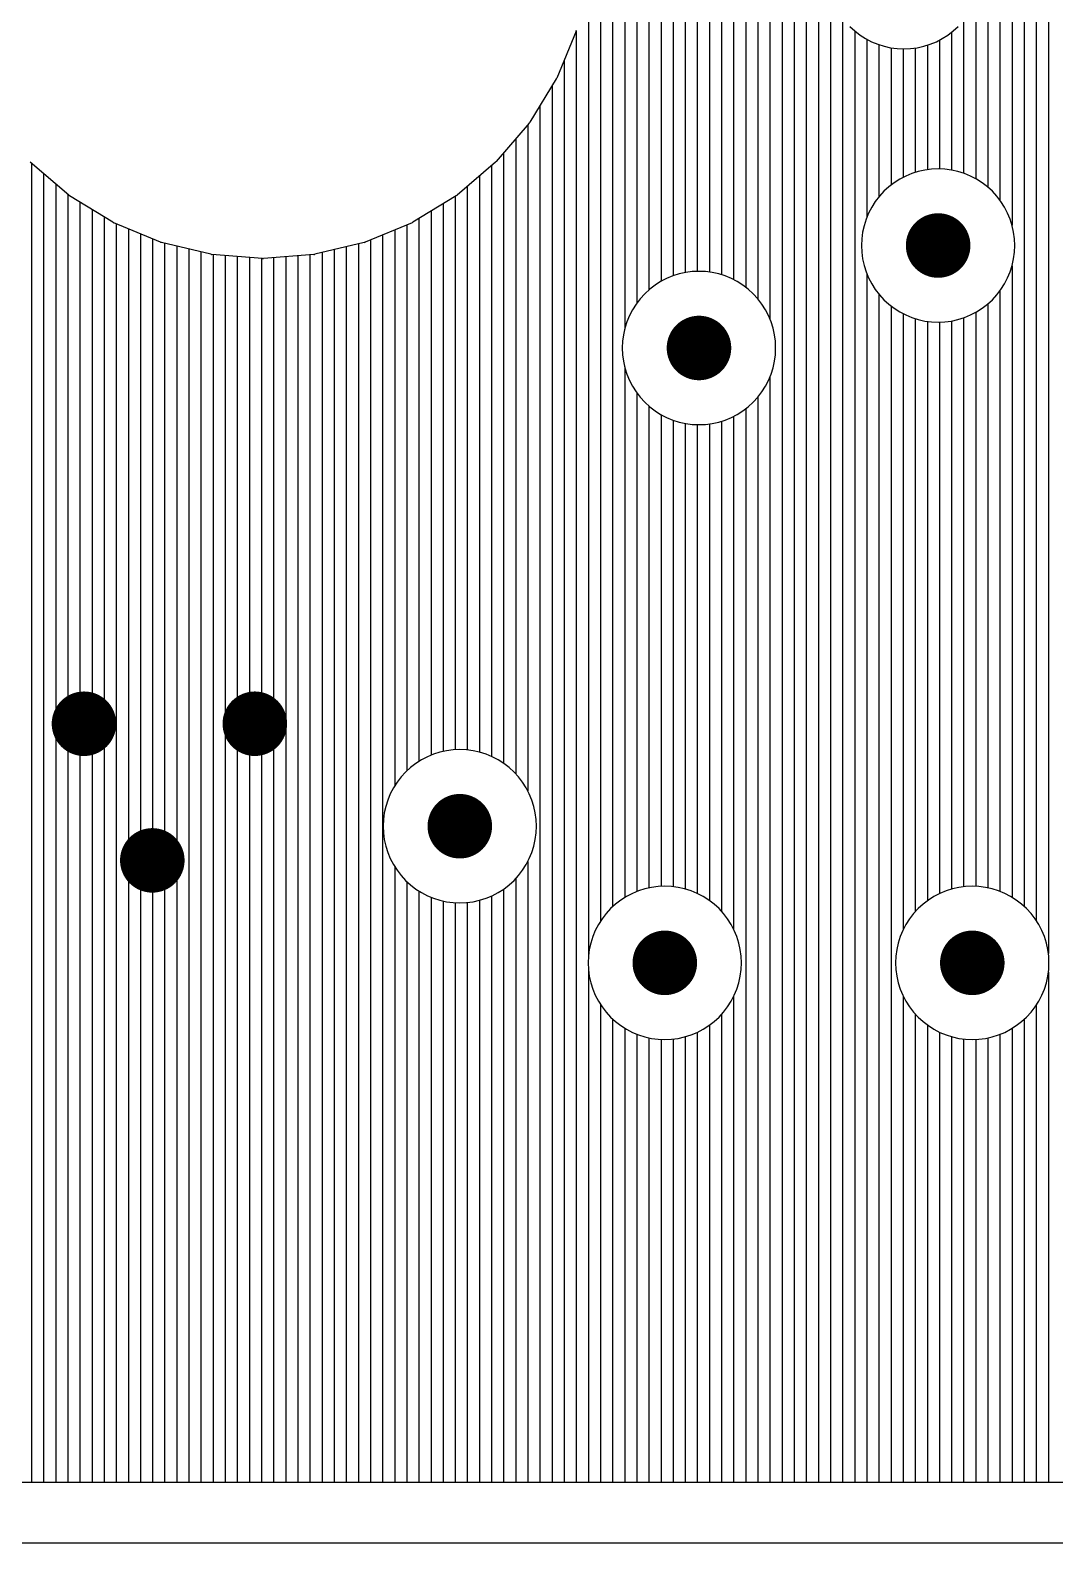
# Model space of a CAD drawing. Extents: x 295 to 953, y 10 to 290.
# Drawn here: x 732.1 to 788.6, y 80.1 to 163.6 of the extents above; entities that cross this region are included whole.
import ezdxf

# ---------------------------------------------------------------- set-up
doc = ezdxf.new("R2010")
doc.units = 0
doc.header["$LTSCALE"] = 5
doc.header["$MEASUREMENT"] = 0
doc.layers.get('0').update_dxf_attribs({"linetype": 'CONTINUOUS', "lineweight": 25})
doc.layers.add('ART003_PHO', color=3, linetype='CONTINUOUS')

msp = doc.modelspace()

# ---------------------------------------------------------------- linework, layer by layer
at = {"const_width": 1.782}
for points in [[(782.189, 152.604, 1), (782.189, 150.822, 1)], [(768.988, 146.946, 1), (768.988, 145.164, 1)], [(735.04, 126.201, 1), (735.04, 124.419, 1)], [(744.47, 126.201, 1), (744.47, 124.419, 1)], [(755.786, 120.543, 1), (755.786, 118.761, 1)], [(738.812, 118.657, 1), (738.812, 116.875, 1)], [(767.102, 112.999, 1), (767.102, 111.217, 1)], [(784.075, 112.999, 1), (784.075, 111.217, 1)]]:
    msp.add_lwpolyline(points, format="xyb", close=True, dxfattribs=at)
at = {"layer": 'ART003_PHO', "color": 7}
for p, q in [((769.565, 254.95), (769.565, 150.248)), ((770.233, 254.95), (770.233, 150.1)), ((770.901, 254.95), (770.901, 149.83)), ((771.569, 254.95), (771.569, 149.409)), ((772.238, 254.95), (772.238, 148.766)), ((772.906, 254.95), (772.906, 147.655)), ((773.574, 254.95), (773.574, 83.433)), ((774.242, 254.95), (774.242, 83.433)), ((774.911, 254.95), (774.911, 83.433)), ((775.579, 254.95), (775.579, 83.433)), ((784.934, 254.95), (784.934, 154.934)), ((785.603, 233.771), (785.603, 154.215)), ((786.271, 232.26), (786.271, 152.832)), ((786.939, 231.516), (786.939, 115.224)), ((768.896, 223.176), (768.896, 150.286)), ((768.228, 222.292), (768.228, 150.219)), ((763.55, 221.374), (763.55, 114.411)), ((766.892, 221.379), (766.892, 149.732)), ((767.56, 221.741), (767.56, 150.039)), ((764.219, 221.152), (764.219, 115.207)), ((764.887, 221.046), (764.887, 147.103)), ((765.555, 221.046), (765.555, 148.531)), ((766.223, 221.155), (766.223, 149.26)), ((787.607, 178.653), (787.607, 114.439)), ((788.276, 177.407), (788.276, 112.625)), ((762.882, 166.341), (762.882, 112.438)), ((776.247, 165.592), (776.247, 83.433)), ((784.266, 165.315), (784.266, 155.401)), ((776.915, 164.264), (776.915, 83.433)), ((777.311, 163.808), (777.583, 163.558)), ((777.311, 163.808), (777.583, 163.558)), ((783.024, 163.558), (783.296, 163.808)), ((783.024, 163.558), (783.296, 163.808)), ((783.598, 164.144), (783.598, 155.704)), ((762.207, 163.543), (761.136, 160.959)), ((762.207, 163.543), (762.217, 163.57)), ((762.214, 163.562), (762.214, 83.433)), ((762.217, 163.57), (762.225, 163.598)), ((777.583, 163.558), (777.876, 163.334)), ((777.583, 163.558), (777.876, 163.334)), ((777.584, 163.558), (777.584, 83.433)), ((777.876, 163.334), (778.187, 163.135)), ((777.876, 163.334), (778.187, 163.135)), ((778.187, 163.135), (778.515, 162.965)), ((778.187, 163.135), (778.515, 162.965)), ((778.252, 163.099), (778.252, 153.266)), ((778.515, 162.965), (778.856, 162.824)), ((778.515, 162.965), (778.856, 162.824)), ((781.751, 162.824), (782.092, 162.965)), ((781.751, 162.824), (782.092, 162.965)), ((782.092, 162.965), (782.419, 163.135)), ((782.092, 162.965), (782.419, 163.135)), ((782.261, 163.049), (782.261, 155.945)), ((782.419, 163.135), (782.731, 163.334)), ((782.419, 163.135), (782.731, 163.334)), ((782.731, 163.334), (783.024, 163.558)), ((782.731, 163.334), (783.024, 163.558)), ((782.93, 163.482), (782.93, 155.88)), ((778.856, 162.824), (779.208, 162.712)), ((778.856, 162.824), (779.208, 162.712)), ((778.92, 162.801), (778.92, 154.401)), ((779.208, 162.712), (779.568, 162.633)), ((779.208, 162.712), (779.568, 162.633)), ((779.568, 162.633), (779.934, 162.584)), ((779.568, 162.633), (779.934, 162.584)), ((779.588, 162.629), (779.588, 155.052)), ((779.934, 162.584), (780.303, 162.568)), ((779.934, 162.584), (780.303, 162.568)), ((780.257, 162.569), (780.257, 155.478)), ((780.303, 162.568), (780.672, 162.584)), ((780.303, 162.568), (780.672, 162.584)), ((780.672, 162.584), (781.038, 162.633)), ((780.672, 162.584), (781.038, 162.633)), ((780.925, 162.614), (780.925, 155.752)), ((781.038, 162.633), (781.399, 162.712)), ((781.038, 162.633), (781.399, 162.712)), ((781.399, 162.712), (781.751, 162.824)), ((781.399, 162.712), (781.751, 162.824)), ((781.593, 162.77), (781.593, 155.903)), ((761.546, 161.947), (761.546, 83.433)), ((761.11, 160.907), (759.649, 158.523)), ((760.877, 160.528), (760.877, 83.433)), ((761.11, 160.907), (761.124, 160.933)), ((761.124, 160.933), (761.136, 160.959)), ((760.209, 159.437), (760.209, 83.433)), ((759.615, 158.476), (757.799, 156.35)), ((759.541, 158.39), (759.541, 121.604)), ((759.615, 158.476), (759.633, 158.499)), ((759.633, 158.499), (759.649, 158.523)), ((758.873, 157.607), (758.873, 122.547)), ((734.2, 154.492), (732.074, 156.308)), ((732.143, 156.25), (732.143, 83.433)), ((757.757, 156.308), (755.631, 154.492)), ((757.757, 156.308), (757.779, 156.328)), ((757.779, 156.328), (757.799, 156.35)), ((758.204, 156.825), (758.204, 123.125)), ((732.811, 155.679), (732.811, 83.433)), ((756.868, 155.549), (756.868, 123.743)), ((757.536, 156.12), (757.536, 123.505)), ((780.073, 155.378), (779.762, 155.18)), ((780.073, 155.378), (779.762, 155.18)), ((780.401, 155.549), (780.073, 155.378)), ((780.401, 155.549), (780.073, 155.378)), ((780.742, 155.69), (780.401, 155.549)), ((780.742, 155.69), (780.401, 155.549)), ((781.094, 155.801), (780.742, 155.69)), ((781.094, 155.801), (780.742, 155.69)), ((781.454, 155.881), (781.094, 155.801)), ((781.454, 155.881), (781.094, 155.801)), ((781.82, 155.929), (781.454, 155.881)), ((781.82, 155.929), (781.454, 155.881)), ((782.189, 155.945), (781.82, 155.929)), ((782.189, 155.945), (781.82, 155.929)), ((782.558, 155.929), (782.189, 155.945)), ((782.558, 155.929), (782.189, 155.945)), ((782.924, 155.881), (782.558, 155.929)), ((782.924, 155.881), (782.558, 155.929)), ((783.285, 155.801), (782.924, 155.881)), ((783.285, 155.801), (782.924, 155.881)), ((783.637, 155.69), (783.285, 155.801)), ((783.637, 155.69), (783.285, 155.801)), ((783.978, 155.549), (783.637, 155.69)), ((783.978, 155.549), (783.637, 155.69)), ((784.305, 155.378), (783.978, 155.549)), ((784.305, 155.378), (783.978, 155.549)), ((784.617, 155.18), (784.305, 155.378)), ((784.617, 155.18), (784.305, 155.378)), ((733.479, 155.108), (733.479, 83.433)), ((734.147, 154.537), (734.147, 83.433)), ((734.2, 154.492), (734.223, 154.474)), ((755.608, 154.474), (755.631, 154.492)), ((756.2, 154.978), (756.2, 123.864)), ((779.196, 154.706), (778.947, 154.433)), ((779.196, 154.706), (778.947, 154.433)), ((779.469, 154.955), (779.196, 154.706)), ((779.469, 154.955), (779.196, 154.706)), ((779.762, 155.18), (779.469, 154.955)), ((779.762, 155.18), (779.469, 154.955)), ((784.91, 154.955), (784.617, 155.18)), ((784.91, 154.955), (784.617, 155.18)), ((785.182, 154.706), (784.91, 154.955)), ((785.182, 154.706), (784.91, 154.955)), ((785.431, 154.433), (785.182, 154.706)), ((785.431, 154.433), (785.182, 154.706)), ((734.223, 154.474), (734.247, 154.458)), ((736.632, 152.997), (734.247, 154.458)), ((734.816, 154.11), (734.816, 83.433)), ((735.484, 153.7), (735.484, 83.433)), ((755.584, 154.458), (753.2, 152.997)), ((754.863, 154.016), (754.863, 123.782)), ((755.531, 154.426), (755.531, 123.876)), ((755.584, 154.458), (755.608, 154.474)), ((778.524, 153.829), (778.353, 153.502)), ((778.524, 153.829), (778.353, 153.502)), ((778.722, 154.141), (778.524, 153.829)), ((778.722, 154.141), (778.524, 153.829)), ((778.947, 154.433), (778.722, 154.141)), ((778.947, 154.433), (778.722, 154.141)), ((785.656, 154.141), (785.431, 154.433)), ((785.656, 154.141), (785.431, 154.433)), ((785.854, 153.829), (785.656, 154.141)), ((785.854, 153.829), (785.656, 154.141)), ((786.025, 153.502), (785.854, 153.829)), ((786.025, 153.502), (785.854, 153.829)), ((736.152, 153.291), (736.152, 83.433)), ((736.632, 152.997), (736.657, 152.983)), ((736.657, 152.983), (736.683, 152.971)), ((739.267, 151.901), (736.683, 152.971)), ((736.82, 152.914), (736.82, 83.433)), ((753.148, 152.971), (750.564, 151.901)), ((752.858, 152.851), (752.858, 122.708)), ((753.148, 152.971), (753.174, 152.983)), ((753.174, 152.983), (753.2, 152.997)), ((753.527, 153.197), (753.527, 123.231)), ((754.195, 153.607), (754.195, 123.574)), ((778.212, 153.161), (778.101, 152.808)), ((778.212, 153.161), (778.101, 152.808)), ((778.353, 153.502), (778.212, 153.161)), ((778.353, 153.502), (778.212, 153.161)), ((786.166, 153.161), (786.025, 153.502)), ((786.166, 153.161), (786.025, 153.502)), ((786.277, 152.808), (786.166, 153.161)), ((786.277, 152.808), (786.166, 153.161)), ((737.489, 152.637), (737.489, 83.433)), ((738.157, 152.36), (738.157, 83.433)), ((738.825, 152.084), (738.825, 83.433)), ((750.854, 152.02), (750.854, 83.433)), ((751.522, 152.297), (751.522, 83.433)), ((752.19, 152.574), (752.19, 121.884)), ((777.973, 152.082), (777.957, 151.713)), ((777.973, 152.082), (777.957, 151.713)), ((778.021, 152.448), (777.973, 152.082)), ((778.021, 152.448), (777.973, 152.082)), ((778.101, 152.808), (778.021, 152.448)), ((778.101, 152.808), (778.021, 152.448)), ((786.357, 152.448), (786.277, 152.808)), ((786.357, 152.448), (786.277, 152.808)), ((786.405, 152.082), (786.357, 152.448)), ((786.405, 152.082), (786.357, 152.448)), ((786.421, 151.713), (786.405, 152.082)), ((786.421, 151.713), (786.405, 152.082)), ((739.267, 151.901), (739.294, 151.89)), ((739.294, 151.89), (739.322, 151.883)), ((742.041, 151.23), (739.322, 151.883)), ((739.493, 151.842), (739.493, 83.433)), ((740.162, 151.681), (740.162, 83.433)), ((740.83, 151.521), (740.83, 83.433)), ((741.498, 151.36), (741.498, 83.433)), ((742.041, 151.23), (742.07, 151.224)), ((742.07, 151.224), (742.099, 151.221)), ((744.887, 151.001), (742.099, 151.221)), ((742.166, 151.215), (742.166, 83.433)), ((742.835, 151.163), (742.835, 83.433)), ((747.732, 151.221), (744.945, 151.001)), ((746.844, 151.151), (746.844, 83.433)), ((747.512, 151.203), (747.512, 83.433)), ((747.732, 151.221), (747.761, 151.224)), ((747.761, 151.224), (747.79, 151.23)), ((750.509, 151.883), (747.79, 151.23)), ((748.181, 151.324), (748.181, 83.433)), ((748.849, 151.484), (748.849, 83.433)), ((749.517, 151.644), (749.517, 83.433)), ((750.185, 151.805), (750.185, 83.433)), ((750.509, 151.883), (750.537, 151.89)), ((750.537, 151.89), (750.564, 151.901)), ((777.957, 151.713), (777.973, 151.344)), ((777.957, 151.713), (777.973, 151.344)), ((777.973, 151.344), (778.021, 150.978)), ((777.973, 151.344), (778.021, 150.978)), ((786.357, 150.978), (786.405, 151.344)), ((786.357, 150.978), (786.405, 151.344)), ((786.405, 151.344), (786.421, 151.713)), ((786.405, 151.344), (786.421, 151.713)), ((743.503, 151.11), (743.503, 83.433)), ((744.171, 151.058), (744.171, 83.433)), ((744.839, 151.005), (744.839, 83.433)), ((744.887, 151.001), (744.916, 151)), ((744.916, 151), (744.945, 151.001)), ((745.508, 151.046), (745.508, 83.433)), ((746.176, 151.098), (746.176, 83.433)), ((778.021, 150.978), (778.101, 150.618)), ((778.021, 150.978), (778.101, 150.618)), ((778.101, 150.618), (778.212, 150.265)), ((778.101, 150.618), (778.212, 150.265)), ((786.166, 150.265), (786.277, 150.618)), ((786.166, 150.265), (786.277, 150.618)), ((786.271, 150.594), (786.271, 115.726)), ((786.277, 150.618), (786.357, 150.978)), ((786.277, 150.618), (786.357, 150.978)), ((766.56, 149.522), (766.267, 149.297)), ((766.56, 149.522), (766.267, 149.297)), ((766.871, 149.72), (766.56, 149.522)), ((766.871, 149.72), (766.56, 149.522)), ((767.199, 149.891), (766.871, 149.72)), ((767.199, 149.891), (766.871, 149.72)), ((767.54, 150.032), (767.199, 149.891)), ((767.54, 150.032), (767.199, 149.891)), ((767.892, 150.143), (767.54, 150.032)), ((767.892, 150.143), (767.54, 150.032)), ((768.253, 150.223), (767.892, 150.143)), ((768.253, 150.223), (767.892, 150.143)), ((768.619, 150.271), (768.253, 150.223)), ((768.619, 150.271), (768.253, 150.223)), ((768.988, 150.287), (768.619, 150.271)), ((768.988, 150.287), (768.619, 150.271)), ((769.356, 150.271), (768.988, 150.287)), ((769.356, 150.271), (768.988, 150.287)), ((769.722, 150.223), (769.356, 150.271)), ((769.722, 150.223), (769.356, 150.271)), ((770.083, 150.143), (769.722, 150.223)), ((770.083, 150.143), (769.722, 150.223)), ((770.435, 150.032), (770.083, 150.143)), ((770.435, 150.032), (770.083, 150.143)), ((770.776, 149.891), (770.435, 150.032)), ((770.776, 149.891), (770.435, 150.032)), ((771.104, 149.72), (770.776, 149.891)), ((771.104, 149.72), (770.776, 149.891)), ((771.415, 149.522), (771.104, 149.72)), ((771.415, 149.522), (771.104, 149.72)), ((771.708, 149.297), (771.415, 149.522)), ((771.708, 149.297), (771.415, 149.522)), ((778.212, 150.265), (778.353, 149.924)), ((778.212, 150.265), (778.353, 149.924)), ((778.252, 150.16), (778.252, 83.433)), ((778.353, 149.924), (778.524, 149.597)), ((778.353, 149.924), (778.524, 149.597)), ((778.524, 149.597), (778.722, 149.285)), ((778.524, 149.597), (778.722, 149.285)), ((785.656, 149.285), (785.854, 149.597)), ((785.656, 149.285), (785.854, 149.597)), ((785.854, 149.597), (786.025, 149.924)), ((785.854, 149.597), (786.025, 149.924)), ((786.025, 149.924), (786.166, 150.265)), ((786.025, 149.924), (786.166, 150.265)), ((765.745, 148.776), (765.521, 148.483)), ((765.745, 148.776), (765.521, 148.483)), ((765.995, 149.048), (765.745, 148.776)), ((765.995, 149.048), (765.745, 148.776)), ((766.267, 149.297), (765.995, 149.048)), ((766.267, 149.297), (765.995, 149.048)), ((771.98, 149.048), (771.708, 149.297)), ((771.98, 149.048), (771.708, 149.297)), ((772.23, 148.776), (771.98, 149.048)), ((772.23, 148.776), (771.98, 149.048)), ((772.454, 148.483), (772.23, 148.776)), ((772.454, 148.483), (772.23, 148.776)), ((778.722, 149.285), (778.947, 148.993)), ((778.722, 149.285), (778.947, 148.993)), ((778.92, 149.025), (778.92, 83.433)), ((778.947, 148.993), (779.196, 148.72)), ((778.947, 148.993), (779.196, 148.72)), ((779.196, 148.72), (779.469, 148.471)), ((779.196, 148.72), (779.469, 148.471)), ((784.91, 148.471), (785.182, 148.72)), ((784.91, 148.471), (785.182, 148.72)), ((785.182, 148.72), (785.431, 148.993)), ((785.182, 148.72), (785.431, 148.993)), ((785.431, 148.993), (785.656, 149.285)), ((785.431, 148.993), (785.656, 149.285)), ((785.603, 149.211), (785.603, 116.055)), ((765.152, 147.844), (765.01, 147.503)), ((765.152, 147.844), (765.01, 147.503)), ((765.322, 148.171), (765.152, 147.844)), ((765.322, 148.171), (765.152, 147.844)), ((765.521, 148.483), (765.322, 148.171)), ((765.521, 148.483), (765.322, 148.171)), ((772.653, 148.171), (772.454, 148.483)), ((772.653, 148.171), (772.454, 148.483)), ((772.823, 147.844), (772.653, 148.171)), ((772.823, 147.844), (772.653, 148.171)), ((772.965, 147.503), (772.823, 147.844)), ((772.965, 147.503), (772.823, 147.844)), ((779.469, 148.471), (779.762, 148.246)), ((779.469, 148.471), (779.762, 148.246)), ((779.588, 148.374), (779.588, 83.433)), ((779.762, 148.246), (780.073, 148.048)), ((779.762, 148.246), (780.073, 148.048)), ((780.073, 148.048), (780.401, 147.877)), ((780.073, 148.048), (780.401, 147.877)), ((780.257, 147.948), (780.257, 113.933)), ((780.401, 147.877), (780.742, 147.736)), ((780.401, 147.877), (780.742, 147.736)), ((783.637, 147.736), (783.978, 147.877)), ((783.637, 147.736), (783.978, 147.877)), ((783.978, 147.877), (784.305, 148.048)), ((783.978, 147.877), (784.305, 148.048)), ((784.266, 148.025), (784.266, 116.336)), ((784.305, 148.048), (784.617, 148.246)), ((784.305, 148.048), (784.617, 148.246)), ((784.617, 148.246), (784.91, 148.471)), ((784.617, 148.246), (784.91, 148.471)), ((784.934, 148.492), (784.934, 116.252)), ((764.899, 147.151), (764.819, 146.79)), ((764.899, 147.151), (764.819, 146.79)), ((765.01, 147.503), (764.899, 147.151)), ((765.01, 147.503), (764.899, 147.151)), ((773.076, 147.151), (772.965, 147.503)), ((773.076, 147.151), (772.965, 147.503)), ((773.156, 146.79), (773.076, 147.151)), ((773.156, 146.79), (773.076, 147.151)), ((780.742, 147.736), (781.094, 147.625)), ((780.742, 147.736), (781.094, 147.625)), ((780.925, 147.674), (780.925, 114.934)), ((781.094, 147.625), (781.454, 147.545)), ((781.094, 147.625), (781.454, 147.545)), ((781.454, 147.545), (781.82, 147.497)), ((781.454, 147.545), (781.82, 147.497)), ((781.593, 147.523), (781.593, 115.536)), ((781.82, 147.497), (782.189, 147.481)), ((781.82, 147.497), (782.189, 147.481)), ((782.189, 147.481), (782.558, 147.497)), ((782.189, 147.481), (782.558, 147.497)), ((782.261, 147.481), (782.261, 115.932)), ((782.558, 147.497), (782.924, 147.545)), ((782.558, 147.497), (782.924, 147.545)), ((782.924, 147.545), (783.285, 147.625)), ((782.924, 147.545), (783.285, 147.625)), ((782.93, 147.546), (782.93, 116.182)), ((783.285, 147.625), (783.637, 147.736)), ((783.285, 147.625), (783.637, 147.736)), ((783.598, 147.722), (783.598, 116.313)), ((764.771, 146.424), (764.755, 146.055)), ((764.771, 146.424), (764.755, 146.055)), ((764.819, 146.79), (764.771, 146.424)), ((764.819, 146.79), (764.771, 146.424)), ((773.204, 146.424), (773.156, 146.79)), ((773.204, 146.424), (773.156, 146.79)), ((773.22, 146.055), (773.204, 146.424)), ((773.22, 146.055), (773.204, 146.424)), ((764.755, 146.055), (764.771, 145.686)), ((764.755, 146.055), (764.771, 145.686)), ((764.771, 145.686), (764.819, 145.32)), ((764.771, 145.686), (764.819, 145.32)), ((764.819, 145.32), (764.899, 144.96)), ((764.819, 145.32), (764.899, 144.96)), ((773.076, 144.96), (773.156, 145.32)), ((773.076, 144.96), (773.156, 145.32)), ((773.156, 145.32), (773.204, 145.686)), ((773.156, 145.32), (773.204, 145.686)), ((773.204, 145.686), (773.22, 146.055)), ((773.204, 145.686), (773.22, 146.055)), ((764.887, 145.008), (764.887, 115.715)), ((764.899, 144.96), (765.01, 144.608)), ((764.899, 144.96), (765.01, 144.608)), ((765.01, 144.608), (765.152, 144.266)), ((765.01, 144.608), (765.152, 144.266)), ((772.823, 144.266), (772.965, 144.608)), ((772.823, 144.266), (772.965, 144.608)), ((772.965, 144.608), (773.076, 144.96)), ((772.965, 144.608), (773.076, 144.96)), ((765.152, 144.266), (765.322, 143.939)), ((765.152, 144.266), (765.322, 143.939)), ((765.322, 143.939), (765.521, 143.628)), ((765.322, 143.939), (765.521, 143.628)), ((772.454, 143.628), (772.653, 143.939)), ((772.454, 143.628), (772.653, 143.939)), ((772.653, 143.939), (772.823, 144.266)), ((772.653, 143.939), (772.823, 144.266)), ((772.906, 144.456), (772.906, 83.433)), ((765.521, 143.628), (765.745, 143.335)), ((765.521, 143.628), (765.745, 143.335)), ((765.555, 143.579), (765.555, 116.048)), ((765.745, 143.335), (765.995, 143.062)), ((765.745, 143.335), (765.995, 143.062)), ((765.995, 143.062), (766.267, 142.813)), ((765.995, 143.062), (766.267, 142.813)), ((766.223, 142.85), (766.223, 116.248)), ((766.267, 142.813), (766.56, 142.588)), ((766.267, 142.813), (766.56, 142.588)), ((771.415, 142.588), (771.708, 142.813)), ((771.415, 142.588), (771.708, 142.813)), ((771.708, 142.813), (771.98, 143.062)), ((771.708, 142.813), (771.98, 143.062)), ((771.98, 143.062), (772.23, 143.335)), ((771.98, 143.062), (772.23, 143.335)), ((772.23, 143.335), (772.454, 143.628)), ((772.23, 143.335), (772.454, 143.628)), ((772.238, 143.344), (772.238, 83.433)), ((766.56, 142.588), (766.871, 142.39)), ((766.56, 142.588), (766.871, 142.39)), ((766.871, 142.39), (767.199, 142.219)), ((766.871, 142.39), (767.199, 142.219)), ((766.892, 142.378), (766.892, 116.335)), ((767.199, 142.219), (767.54, 142.078)), ((767.199, 142.219), (767.54, 142.078)), ((767.54, 142.078), (767.892, 141.967)), ((767.54, 142.078), (767.892, 141.967)), ((767.56, 142.071), (767.56, 116.315)), ((767.892, 141.967), (768.253, 141.887)), ((767.892, 141.967), (768.253, 141.887)), ((769.722, 141.887), (770.083, 141.967)), ((769.722, 141.887), (770.083, 141.967)), ((770.083, 141.967), (770.435, 142.078)), ((770.083, 141.967), (770.435, 142.078)), ((770.233, 142.01), (770.233, 114.955)), ((770.435, 142.078), (770.776, 142.219)), ((770.435, 142.078), (770.776, 142.219)), ((770.776, 142.219), (771.104, 142.39)), ((770.776, 142.219), (771.104, 142.39)), ((770.901, 142.28), (770.901, 113.972)), ((771.104, 142.39), (771.415, 142.588)), ((771.104, 142.39), (771.415, 142.588)), ((771.569, 142.702), (771.569, 83.433)), ((768.228, 141.892), (768.228, 116.188)), ((768.253, 141.887), (768.619, 141.839)), ((768.253, 141.887), (768.619, 141.839)), ((768.619, 141.839), (768.988, 141.823)), ((768.619, 141.839), (768.988, 141.823)), ((768.896, 141.824), (768.896, 115.941)), ((768.988, 141.823), (769.356, 141.839)), ((768.988, 141.823), (769.356, 141.839)), ((769.356, 141.839), (769.722, 141.887)), ((769.356, 141.839), (769.722, 141.887)), ((769.565, 141.862), (769.565, 115.55)), ((754.338, 123.629), (753.997, 123.488)), ((754.338, 123.629), (753.997, 123.488)), ((754.69, 123.74), (754.338, 123.629)), ((754.69, 123.74), (754.338, 123.629)), ((755.051, 123.82), (754.69, 123.74)), ((755.051, 123.82), (754.69, 123.74)), ((755.417, 123.868), (755.051, 123.82)), ((755.417, 123.868), (755.051, 123.82)), ((755.786, 123.884), (755.417, 123.868)), ((755.786, 123.884), (755.417, 123.868)), ((756.155, 123.868), (755.786, 123.884)), ((756.155, 123.868), (755.786, 123.884)), ((756.521, 123.82), (756.155, 123.868)), ((756.521, 123.82), (756.155, 123.868)), ((756.881, 123.74), (756.521, 123.82)), ((756.881, 123.74), (756.521, 123.82)), ((757.233, 123.629), (756.881, 123.74)), ((757.233, 123.629), (756.881, 123.74)), ((757.575, 123.488), (757.233, 123.629)), ((757.575, 123.488), (757.233, 123.629)), ((753.065, 122.894), (752.793, 122.645)), ((753.065, 122.894), (752.793, 122.645)), ((753.358, 123.119), (753.065, 122.894)), ((753.358, 123.119), (753.065, 122.894)), ((753.67, 123.317), (753.358, 123.119)), ((753.67, 123.317), (753.358, 123.119)), ((753.997, 123.488), (753.67, 123.317)), ((753.997, 123.488), (753.67, 123.317)), ((757.902, 123.317), (757.575, 123.488)), ((757.902, 123.317), (757.575, 123.488)), ((758.213, 123.119), (757.902, 123.317)), ((758.213, 123.119), (757.902, 123.317)), ((758.506, 122.894), (758.213, 123.119)), ((758.506, 122.894), (758.213, 123.119)), ((758.779, 122.645), (758.506, 122.894)), ((758.779, 122.645), (758.506, 122.894)), ((752.319, 122.079), (752.121, 121.768)), ((752.319, 122.079), (752.121, 121.768)), ((752.544, 122.372), (752.319, 122.079)), ((752.544, 122.372), (752.319, 122.079)), ((752.793, 122.645), (752.544, 122.372)), ((752.793, 122.645), (752.544, 122.372)), ((759.028, 122.372), (758.779, 122.645)), ((759.028, 122.372), (758.779, 122.645)), ((759.253, 122.079), (759.028, 122.372)), ((759.253, 122.079), (759.028, 122.372)), ((759.451, 121.768), (759.253, 122.079)), ((759.451, 121.768), (759.253, 122.079)), ((751.809, 121.099), (751.698, 120.747)), ((751.809, 121.099), (751.698, 120.747)), ((751.95, 121.44), (751.809, 121.099)), ((751.95, 121.44), (751.809, 121.099)), ((752.121, 121.768), (751.95, 121.44)), ((752.121, 121.768), (751.95, 121.44)), ((759.622, 121.44), (759.451, 121.768)), ((759.622, 121.44), (759.451, 121.768)), ((759.763, 121.099), (759.622, 121.44)), ((759.763, 121.099), (759.622, 121.44)), ((759.874, 120.747), (759.763, 121.099)), ((759.874, 120.747), (759.763, 121.099)), ((751.618, 120.387), (751.57, 120.021)), ((751.618, 120.387), (751.57, 120.021)), ((751.698, 120.747), (751.618, 120.387)), ((751.698, 120.747), (751.618, 120.387)), ((759.954, 120.387), (759.874, 120.747)), ((759.954, 120.387), (759.874, 120.747)), ((760.002, 120.021), (759.954, 120.387)), ((760.002, 120.021), (759.954, 120.387)), ((751.57, 120.021), (751.554, 119.652)), ((751.57, 120.021), (751.554, 119.652)), ((751.554, 119.652), (751.57, 119.283)), ((751.554, 119.652), (751.57, 119.283)), ((760.018, 119.652), (760.002, 120.021)), ((760.018, 119.652), (760.002, 120.021)), ((760.002, 119.283), (760.018, 119.652)), ((760.002, 119.283), (760.018, 119.652)), ((751.57, 119.283), (751.618, 118.917)), ((751.57, 119.283), (751.618, 118.917)), ((751.618, 118.917), (751.698, 118.556)), ((751.618, 118.917), (751.698, 118.556)), ((759.874, 118.556), (759.954, 118.917)), ((759.874, 118.556), (759.954, 118.917)), ((759.954, 118.917), (760.002, 119.283)), ((759.954, 118.917), (760.002, 119.283)), ((751.698, 118.556), (751.809, 118.204)), ((751.698, 118.556), (751.809, 118.204)), ((751.809, 118.204), (751.95, 117.863)), ((751.809, 118.204), (751.95, 117.863)), ((751.95, 117.863), (752.121, 117.536)), ((751.95, 117.863), (752.121, 117.536)), ((759.451, 117.536), (759.622, 117.863)), ((759.451, 117.536), (759.622, 117.863)), ((759.622, 117.863), (759.763, 118.204)), ((759.622, 117.863), (759.763, 118.204)), ((759.763, 118.204), (759.874, 118.556)), ((759.763, 118.204), (759.874, 118.556)), ((752.121, 117.536), (752.319, 117.224)), ((752.121, 117.536), (752.319, 117.224)), ((752.19, 117.42), (752.19, 83.433)), ((752.319, 117.224), (752.544, 116.931)), ((752.319, 117.224), (752.544, 116.931)), ((752.544, 116.931), (752.793, 116.659)), ((752.544, 116.931), (752.793, 116.659)), ((758.779, 116.659), (759.028, 116.931)), ((758.779, 116.659), (759.028, 116.931)), ((759.028, 116.931), (759.253, 117.224)), ((759.028, 116.931), (759.253, 117.224)), ((759.253, 117.224), (759.451, 117.536)), ((759.253, 117.224), (759.451, 117.536)), ((759.541, 117.699), (759.541, 83.433)), ((752.793, 116.659), (753.065, 116.41)), ((752.793, 116.659), (753.065, 116.41)), ((752.858, 116.595), (752.858, 83.433)), ((753.065, 116.41), (753.358, 116.185)), ((753.065, 116.41), (753.358, 116.185)), ((753.358, 116.185), (753.67, 115.987)), ((753.358, 116.185), (753.67, 115.987)), ((757.902, 115.987), (758.213, 116.185)), ((757.902, 115.987), (758.213, 116.185)), ((758.204, 116.179), (758.204, 83.433)), ((758.213, 116.185), (758.506, 116.41)), ((758.213, 116.185), (758.506, 116.41)), ((758.506, 116.41), (758.779, 116.659)), ((758.506, 116.41), (758.779, 116.659)), ((758.873, 116.756), (758.873, 83.433)), ((765.654, 116.085), (765.313, 115.944)), ((765.654, 116.085), (765.313, 115.944)), ((766.006, 116.196), (765.654, 116.085)), ((766.006, 116.196), (765.654, 116.085)), ((766.367, 116.276), (766.006, 116.196)), ((766.367, 116.276), (766.006, 116.196)), ((766.733, 116.324), (766.367, 116.276)), ((766.733, 116.324), (766.367, 116.276)), ((767.102, 116.34), (766.733, 116.324)), ((767.102, 116.34), (766.733, 116.324)), ((767.47, 116.324), (767.102, 116.34)), ((767.47, 116.324), (767.102, 116.34)), ((767.836, 116.276), (767.47, 116.324)), ((767.836, 116.276), (767.47, 116.324)), ((768.197, 116.196), (767.836, 116.276)), ((768.197, 116.196), (767.836, 116.276)), ((768.549, 116.085), (768.197, 116.196)), ((768.549, 116.085), (768.197, 116.196)), ((768.89, 115.944), (768.549, 116.085)), ((768.89, 115.944), (768.549, 116.085)), ((782.628, 116.085), (782.286, 115.944)), ((782.628, 116.085), (782.286, 115.944)), ((782.98, 116.196), (782.628, 116.085)), ((782.98, 116.196), (782.628, 116.085)), ((783.34, 116.276), (782.98, 116.196)), ((783.34, 116.276), (782.98, 116.196)), ((783.706, 116.324), (783.34, 116.276)), ((783.706, 116.324), (783.34, 116.276)), ((784.075, 116.34), (783.706, 116.324)), ((784.075, 116.34), (783.706, 116.324)), ((784.444, 116.324), (784.075, 116.34)), ((784.444, 116.324), (784.075, 116.34)), ((784.81, 116.276), (784.444, 116.324)), ((784.81, 116.276), (784.444, 116.324)), ((785.171, 116.196), (784.81, 116.276)), ((785.171, 116.196), (784.81, 116.276)), ((785.523, 116.085), (785.171, 116.196)), ((785.523, 116.085), (785.171, 116.196)), ((785.864, 115.944), (785.523, 116.085)), ((785.864, 115.944), (785.523, 116.085)), ((753.527, 116.073), (753.527, 83.433)), ((753.67, 115.987), (753.997, 115.816)), ((753.67, 115.987), (753.997, 115.816)), ((753.997, 115.816), (754.338, 115.675)), ((753.997, 115.816), (754.338, 115.675)), ((754.195, 115.73), (754.195, 83.433)), ((754.338, 115.675), (754.69, 115.564)), ((754.338, 115.675), (754.69, 115.564)), ((754.69, 115.564), (755.051, 115.484)), ((754.69, 115.564), (755.051, 115.484)), ((754.863, 115.521), (754.863, 83.433)), ((755.051, 115.484), (755.417, 115.436)), ((755.051, 115.484), (755.417, 115.436)), ((755.417, 115.436), (755.786, 115.42)), ((755.417, 115.436), (755.786, 115.42)), ((755.531, 115.427), (755.531, 83.433)), ((755.786, 115.42), (756.155, 115.436)), ((755.786, 115.42), (756.155, 115.436)), ((756.155, 115.436), (756.521, 115.484)), ((756.155, 115.436), (756.521, 115.484)), ((756.2, 115.44), (756.2, 83.433)), ((756.521, 115.484), (756.881, 115.564)), ((756.521, 115.484), (756.881, 115.564)), ((756.868, 115.56), (756.868, 83.433)), ((756.881, 115.564), (757.233, 115.675)), ((756.881, 115.564), (757.233, 115.675)), ((757.233, 115.675), (757.575, 115.816)), ((757.233, 115.675), (757.575, 115.816)), ((757.536, 115.798), (757.536, 83.433)), ((757.575, 115.816), (757.902, 115.987)), ((757.575, 115.816), (757.902, 115.987)), ((764.381, 115.35), (764.109, 115.101)), ((764.381, 115.35), (764.109, 115.101)), ((764.674, 115.575), (764.381, 115.35)), ((764.674, 115.575), (764.381, 115.35)), ((764.985, 115.773), (764.674, 115.575)), ((764.985, 115.773), (764.674, 115.575)), ((765.313, 115.944), (764.985, 115.773)), ((765.313, 115.944), (764.985, 115.773)), ((769.218, 115.773), (768.89, 115.944)), ((769.218, 115.773), (768.89, 115.944)), ((769.529, 115.575), (769.218, 115.773)), ((769.529, 115.575), (769.218, 115.773)), ((769.822, 115.35), (769.529, 115.575)), ((769.822, 115.35), (769.529, 115.575)), ((770.094, 115.101), (769.822, 115.35)), ((770.094, 115.101), (769.822, 115.35)), ((781.355, 115.35), (781.082, 115.101)), ((781.355, 115.35), (781.082, 115.101)), ((781.648, 115.575), (781.355, 115.35)), ((781.648, 115.575), (781.355, 115.35)), ((781.959, 115.773), (781.648, 115.575)), ((781.959, 115.773), (781.648, 115.575)), ((782.286, 115.944), (781.959, 115.773)), ((782.286, 115.944), (781.959, 115.773)), ((786.191, 115.773), (785.864, 115.944)), ((786.191, 115.773), (785.864, 115.944)), ((786.503, 115.575), (786.191, 115.773)), ((786.503, 115.575), (786.191, 115.773)), ((786.796, 115.35), (786.503, 115.575)), ((786.796, 115.35), (786.503, 115.575)), ((787.068, 115.101), (786.796, 115.35)), ((787.068, 115.101), (786.796, 115.35)), ((763.635, 114.536), (763.436, 114.224)), ((763.635, 114.536), (763.436, 114.224)), ((763.859, 114.829), (763.635, 114.536)), ((763.859, 114.829), (763.635, 114.536)), ((764.109, 115.101), (763.859, 114.829)), ((764.109, 115.101), (763.859, 114.829)), ((770.344, 114.829), (770.094, 115.101)), ((770.344, 114.829), (770.094, 115.101)), ((770.568, 114.536), (770.344, 114.829)), ((770.568, 114.536), (770.344, 114.829)), ((770.767, 114.224), (770.568, 114.536)), ((770.767, 114.224), (770.568, 114.536)), ((780.608, 114.536), (780.41, 114.224)), ((780.608, 114.536), (780.41, 114.224)), ((780.833, 114.829), (780.608, 114.536)), ((780.833, 114.829), (780.608, 114.536)), ((781.082, 115.101), (780.833, 114.829)), ((781.082, 115.101), (780.833, 114.829)), ((787.317, 114.829), (787.068, 115.101)), ((787.317, 114.829), (787.068, 115.101)), ((787.542, 114.536), (787.317, 114.829)), ((787.542, 114.536), (787.317, 114.829)), ((787.74, 114.224), (787.542, 114.536)), ((787.74, 114.224), (787.542, 114.536)), ((763.266, 113.897), (763.124, 113.556)), ((763.266, 113.897), (763.124, 113.556)), ((763.436, 114.224), (763.266, 113.897)), ((763.436, 114.224), (763.266, 113.897)), ((770.937, 113.897), (770.767, 114.224)), ((770.937, 113.897), (770.767, 114.224)), ((771.079, 113.556), (770.937, 113.897)), ((771.079, 113.556), (770.937, 113.897)), ((780.239, 113.897), (780.098, 113.556)), ((780.239, 113.897), (780.098, 113.556)), ((780.41, 114.224), (780.239, 113.897)), ((780.41, 114.224), (780.239, 113.897)), ((787.911, 113.897), (787.74, 114.224)), ((787.911, 113.897), (787.74, 114.224)), ((788.052, 113.556), (787.911, 113.897)), ((788.052, 113.556), (787.911, 113.897)), ((762.934, 112.843), (762.885, 112.477)), ((762.934, 112.843), (762.885, 112.477)), ((763.013, 113.203), (762.934, 112.843)), ((763.013, 113.203), (762.934, 112.843)), ((763.124, 113.556), (763.013, 113.203)), ((763.124, 113.556), (763.013, 113.203)), ((771.19, 113.203), (771.079, 113.556)), ((771.19, 113.203), (771.079, 113.556)), ((771.27, 112.843), (771.19, 113.203)), ((771.27, 112.843), (771.19, 113.203)), ((771.318, 112.477), (771.27, 112.843)), ((771.318, 112.477), (771.27, 112.843)), ((779.907, 112.843), (779.859, 112.477)), ((779.907, 112.843), (779.859, 112.477)), ((779.987, 113.203), (779.907, 112.843)), ((779.987, 113.203), (779.907, 112.843)), ((780.098, 113.556), (779.987, 113.203)), ((780.098, 113.556), (779.987, 113.203)), ((788.163, 113.203), (788.052, 113.556)), ((788.163, 113.203), (788.052, 113.556)), ((788.243, 112.843), (788.163, 113.203)), ((788.243, 112.843), (788.163, 113.203)), ((788.291, 112.477), (788.243, 112.843)), ((788.291, 112.477), (788.243, 112.843)), ((762.885, 112.477), (762.869, 112.108)), ((762.885, 112.477), (762.869, 112.108)), ((762.869, 112.108), (762.885, 111.739)), ((762.869, 112.108), (762.885, 111.739)), ((771.334, 112.108), (771.318, 112.477)), ((771.334, 112.108), (771.318, 112.477)), ((771.318, 111.739), (771.334, 112.108)), ((771.318, 111.739), (771.334, 112.108)), ((779.859, 112.477), (779.843, 112.108)), ((779.859, 112.477), (779.843, 112.108)), ((779.843, 112.108), (779.859, 111.739)), ((779.843, 112.108), (779.859, 111.739)), ((788.307, 112.108), (788.291, 112.477)), ((788.307, 112.108), (788.291, 112.477)), ((788.291, 111.739), (788.307, 112.108)), ((788.291, 111.739), (788.307, 112.108)), ((762.882, 111.778), (762.882, 83.433)), ((762.885, 111.739), (762.934, 111.373)), ((762.885, 111.739), (762.934, 111.373)), ((762.934, 111.373), (763.013, 111.013)), ((762.934, 111.373), (763.013, 111.013)), ((771.19, 111.013), (771.27, 111.373)), ((771.19, 111.013), (771.27, 111.373)), ((771.27, 111.373), (771.318, 111.739)), ((771.27, 111.373), (771.318, 111.739)), ((779.859, 111.739), (779.907, 111.373)), ((779.859, 111.739), (779.907, 111.373)), ((779.907, 111.373), (779.987, 111.013)), ((779.907, 111.373), (779.987, 111.013)), ((788.163, 111.013), (788.243, 111.373)), ((788.163, 111.013), (788.243, 111.373)), ((788.243, 111.373), (788.291, 111.739)), ((788.243, 111.373), (788.291, 111.739)), ((788.276, 111.591), (788.276, 83.433)), ((763.013, 111.013), (763.124, 110.661)), ((763.013, 111.013), (763.124, 110.661)), ((763.124, 110.661), (763.266, 110.319)), ((763.124, 110.661), (763.266, 110.319)), ((763.266, 110.319), (763.436, 109.992)), ((763.266, 110.319), (763.436, 109.992)), ((770.767, 109.992), (770.937, 110.319)), ((770.767, 109.992), (770.937, 110.319)), ((770.901, 110.244), (770.901, 83.433)), ((770.937, 110.319), (771.079, 110.661)), ((770.937, 110.319), (771.079, 110.661)), ((771.079, 110.661), (771.19, 111.013)), ((771.079, 110.661), (771.19, 111.013)), ((779.987, 111.013), (780.098, 110.661)), ((779.987, 111.013), (780.098, 110.661)), ((780.098, 110.661), (780.239, 110.319)), ((780.098, 110.661), (780.239, 110.319)), ((780.239, 110.319), (780.41, 109.992)), ((780.239, 110.319), (780.41, 109.992)), ((780.257, 110.283), (780.257, 83.433)), ((787.74, 109.992), (787.911, 110.319)), ((787.74, 109.992), (787.911, 110.319)), ((787.911, 110.319), (788.052, 110.661)), ((787.911, 110.319), (788.052, 110.661)), ((788.052, 110.661), (788.163, 111.013)), ((788.052, 110.661), (788.163, 111.013)), ((763.436, 109.992), (763.635, 109.68)), ((763.436, 109.992), (763.635, 109.68)), ((763.55, 109.806), (763.55, 83.433)), ((763.635, 109.68), (763.859, 109.388)), ((763.635, 109.68), (763.859, 109.388)), ((770.344, 109.388), (770.568, 109.68)), ((770.344, 109.388), (770.568, 109.68)), ((770.568, 109.68), (770.767, 109.992)), ((770.568, 109.68), (770.767, 109.992)), ((780.41, 109.992), (780.608, 109.68)), ((780.41, 109.992), (780.608, 109.68)), ((780.608, 109.68), (780.833, 109.388)), ((780.608, 109.68), (780.833, 109.388)), ((787.317, 109.388), (787.542, 109.68)), ((787.317, 109.388), (787.542, 109.68)), ((787.542, 109.68), (787.74, 109.992)), ((787.542, 109.68), (787.74, 109.992)), ((787.607, 109.777), (787.607, 83.433)), ((763.859, 109.388), (764.109, 109.115)), ((763.859, 109.388), (764.109, 109.115)), ((764.109, 109.115), (764.381, 108.866)), ((764.109, 109.115), (764.381, 108.866)), ((764.219, 109.009), (764.219, 83.433)), ((764.381, 108.866), (764.674, 108.641)), ((764.381, 108.866), (764.674, 108.641)), ((764.674, 108.641), (764.985, 108.443)), ((764.674, 108.641), (764.985, 108.443)), ((769.218, 108.443), (769.529, 108.641)), ((769.218, 108.443), (769.529, 108.641)), ((769.529, 108.641), (769.822, 108.866)), ((769.529, 108.641), (769.822, 108.866)), ((769.565, 108.666), (769.565, 83.433)), ((769.822, 108.866), (770.094, 109.115)), ((769.822, 108.866), (770.094, 109.115)), ((770.094, 109.115), (770.344, 109.388)), ((770.094, 109.115), (770.344, 109.388)), ((770.233, 109.261), (770.233, 83.433)), ((780.833, 109.388), (781.082, 109.115)), ((780.833, 109.388), (781.082, 109.115)), ((780.925, 109.282), (780.925, 83.433)), ((781.082, 109.115), (781.355, 108.866)), ((781.082, 109.115), (781.355, 108.866)), ((781.355, 108.866), (781.648, 108.641)), ((781.355, 108.866), (781.648, 108.641)), ((781.593, 108.68), (781.593, 83.433)), ((781.648, 108.641), (781.959, 108.443)), ((781.648, 108.641), (781.959, 108.443)), ((786.191, 108.443), (786.503, 108.641)), ((786.191, 108.443), (786.503, 108.641)), ((786.503, 108.641), (786.796, 108.866)), ((786.503, 108.641), (786.796, 108.866)), ((786.796, 108.866), (787.068, 109.115)), ((786.796, 108.866), (787.068, 109.115)), ((786.939, 108.992), (786.939, 83.433)), ((787.068, 109.115), (787.317, 109.388)), ((787.068, 109.115), (787.317, 109.388)), ((764.887, 108.501), (764.887, 83.433)), ((764.985, 108.443), (765.313, 108.272)), ((764.985, 108.443), (765.313, 108.272)), ((765.313, 108.272), (765.654, 108.131)), ((765.313, 108.272), (765.654, 108.131)), ((765.555, 108.168), (765.555, 83.433)), ((765.654, 108.131), (766.006, 108.02)), ((765.654, 108.131), (766.006, 108.02)), ((766.006, 108.02), (766.367, 107.94)), ((766.006, 108.02), (766.367, 107.94)), ((766.223, 107.968), (766.223, 83.433)), ((766.367, 107.94), (766.733, 107.892)), ((766.367, 107.94), (766.733, 107.892)), ((766.733, 107.892), (767.102, 107.876)), ((766.733, 107.892), (767.102, 107.876)), ((766.892, 107.881), (766.892, 83.433)), ((767.102, 107.876), (767.47, 107.892)), ((767.102, 107.876), (767.47, 107.892)), ((767.47, 107.892), (767.836, 107.94)), ((767.47, 107.892), (767.836, 107.94)), ((767.56, 107.901), (767.56, 83.433)), ((767.836, 107.94), (768.197, 108.02)), ((767.836, 107.94), (768.197, 108.02)), ((768.197, 108.02), (768.549, 108.131)), ((768.197, 108.02), (768.549, 108.131)), ((768.228, 108.028), (768.228, 83.433)), ((768.549, 108.131), (768.89, 108.272)), ((768.549, 108.131), (768.89, 108.272)), ((768.89, 108.272), (769.218, 108.443)), ((768.89, 108.272), (769.218, 108.443)), ((768.896, 108.275), (768.896, 83.433)), ((781.959, 108.443), (782.286, 108.272)), ((781.959, 108.443), (782.286, 108.272)), ((782.261, 108.284), (782.261, 83.433)), ((782.286, 108.272), (782.628, 108.131)), ((782.286, 108.272), (782.628, 108.131)), ((782.628, 108.131), (782.98, 108.02)), ((782.628, 108.131), (782.98, 108.02)), ((782.93, 108.034), (782.93, 83.433)), ((782.98, 108.02), (783.34, 107.94)), ((782.98, 108.02), (783.34, 107.94)), ((783.34, 107.94), (783.706, 107.892)), ((783.34, 107.94), (783.706, 107.892)), ((783.598, 107.903), (783.598, 83.433)), ((783.706, 107.892), (784.075, 107.876)), ((783.706, 107.892), (784.075, 107.876)), ((784.075, 107.876), (784.444, 107.892)), ((784.075, 107.876), (784.444, 107.892)), ((784.266, 107.88), (784.266, 83.433)), ((784.444, 107.892), (784.81, 107.94)), ((784.444, 107.892), (784.81, 107.94)), ((784.81, 107.94), (785.171, 108.02)), ((784.81, 107.94), (785.171, 108.02)), ((784.934, 107.964), (784.934, 83.433)), ((785.171, 108.02), (785.523, 108.131)), ((785.171, 108.02), (785.523, 108.131)), ((785.523, 108.131), (785.864, 108.272)), ((785.523, 108.131), (785.864, 108.272)), ((785.603, 108.161), (785.603, 83.433)), ((785.864, 108.272), (786.191, 108.443)), ((785.864, 108.272), (786.191, 108.443)), ((786.271, 108.49), (786.271, 83.433)), ((548.896, 83.433), (822.136, 83.433)), ((548.896, 80.091), (822.136, 80.091))]:
    msp.add_line(p, q, dxfattribs=at)

doc.saveas('drawing.dxf')
